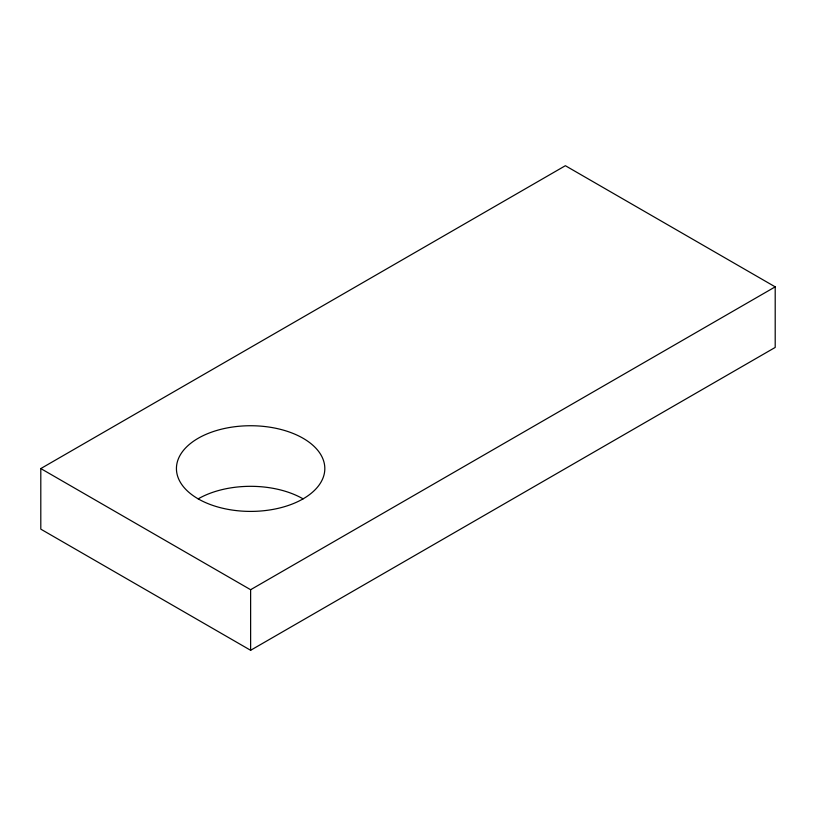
<?xml version="1.0" encoding="UTF-8"?>
<svg xmlns="http://www.w3.org/2000/svg" width="816" height="816" viewBox="0 0 816 816"><rect width="100%" height="100%" fill="white"/><g stroke="black" fill="none" stroke-linecap="round" stroke-linejoin="round"><path stroke-width="1.22" d="M40.8 468.568L565.376 165.709L775.2 286.855L775.2 347.432L250.624 650.291L40.8 529.145L40.8 468.568L250.624 589.713L775.2 286.855M250.624 589.713L250.624 650.291M198.176 498.862A74.185 42.83 0 0 0 322.289 479.655A74.185 42.83 0 0 0 231.428 427.196A74.185 42.83 0 0 0 198.176 498.862A74.185 42.83 0 0 1 303.083 498.862"/></g></svg>
